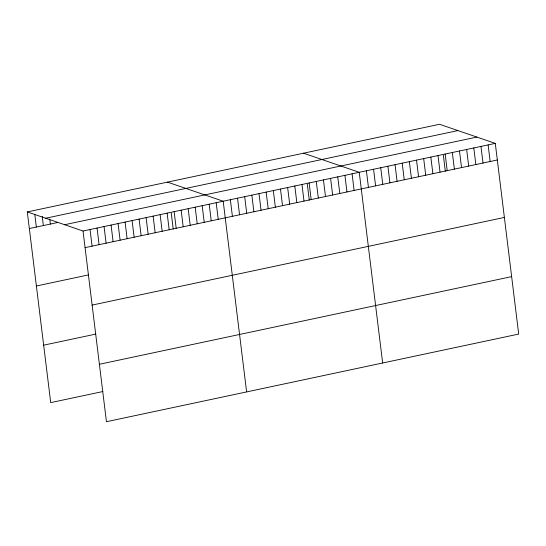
<?xml version="1.0" encoding="UTF-8"?>
<svg xmlns="http://www.w3.org/2000/svg" width="546" height="546" viewBox="0 0 546 546"><rect width="100%" height="100%" fill="white"/><g stroke="black" fill="none" stroke-linecap="round" stroke-linejoin="round"><path stroke-width="0.82" d="M27.3 211.93L439.55 124.283L495.283 143.38L518.7 334.07L106.45 421.717L83.033 231.019L27.3 211.93L50.717 402.62L102.887 391.53M45.693 218.229L457.944 130.583M29.341 228.542L57.371 222.584M64.64 224.72L476.89 137.073M83.033 231.019L495.283 143.38M85.074 247.638L497.324 159.992M36.391 285.988L88.568 274.897M92.131 305.084L504.381 217.438M43.66 345.174L95.837 334.084M99.392 364.271L511.65 276.624M303.508 153.208L359.241 172.297L382.657 362.994M167.465 182.125L223.198 201.221L246.615 391.919M488.124 144.902L490.165 161.514M480.965 146.424L483.005 163.036M473.805 147.946L475.846 164.564M466.646 149.468L468.686 166.086M459.486 150.989L461.527 167.608M452.327 152.511L454.368 169.13M445.167 154.033L447.208 170.652M443.352 155.262L445.311 171.219M438.001 155.555L440.042 172.174M430.842 157.077L432.882 173.696M423.682 158.599L425.723 175.218M416.523 160.121L418.564 176.74M409.363 161.643L411.404 178.262M402.204 163.165L404.245 179.784M395.045 164.687L397.085 181.306M387.885 166.209L389.926 182.828M380.726 167.731L382.766 184.35M373.56 169.253L375.6 185.872M366.4 170.775L368.441 187.394M352.081 173.819L354.122 190.438M344.922 175.341L346.963 191.96M337.762 176.863L339.803 193.482M330.603 178.385L332.644 195.004M323.444 179.907L325.484 196.526M316.284 181.429L318.325 198.048M309.125 182.958L311.165 199.57M307.309 184.186L309.268 200.143M301.958 184.48L303.999 201.092M294.799 186.002L296.84 202.614M287.64 187.524L289.68 204.143M280.48 189.046L282.521 205.665M273.321 190.568L275.361 207.187M266.161 192.09L268.202 208.709M259.002 193.612L261.043 210.23M251.843 195.134L253.883 211.752M244.683 196.656L246.724 213.274M237.517 198.178L239.558 214.796M230.357 199.7L232.398 216.318M216.189 202.709L218.229 219.328M209.186 204.204L211.227 220.816M202.177 205.692L204.218 222.311M195.168 207.18L197.208 223.799M188.158 208.668L190.199 225.286M181.149 210.162L183.19 226.781M174.14 211.65L176.181 228.269M171.267 213.111L173.225 229.067M167.131 213.138L169.171 229.757M160.128 214.633L162.169 231.251M153.119 216.12L155.16 232.739M146.11 217.608L148.15 234.227M139.1 219.103L141.141 235.722M132.091 220.591L134.132 237.21M125.082 222.079L127.122 238.698M118.073 223.573L120.113 240.185M111.07 225.061L113.111 241.68M104.061 226.549L106.101 243.168M97.051 228.037L99.092 244.656M90.042 229.532L92.083 246.15M49.754 219.089L50.368 224.078M42.233 216.428L43.359 225.566M34.821 214.592L36.35 227.054"/></g></svg>
